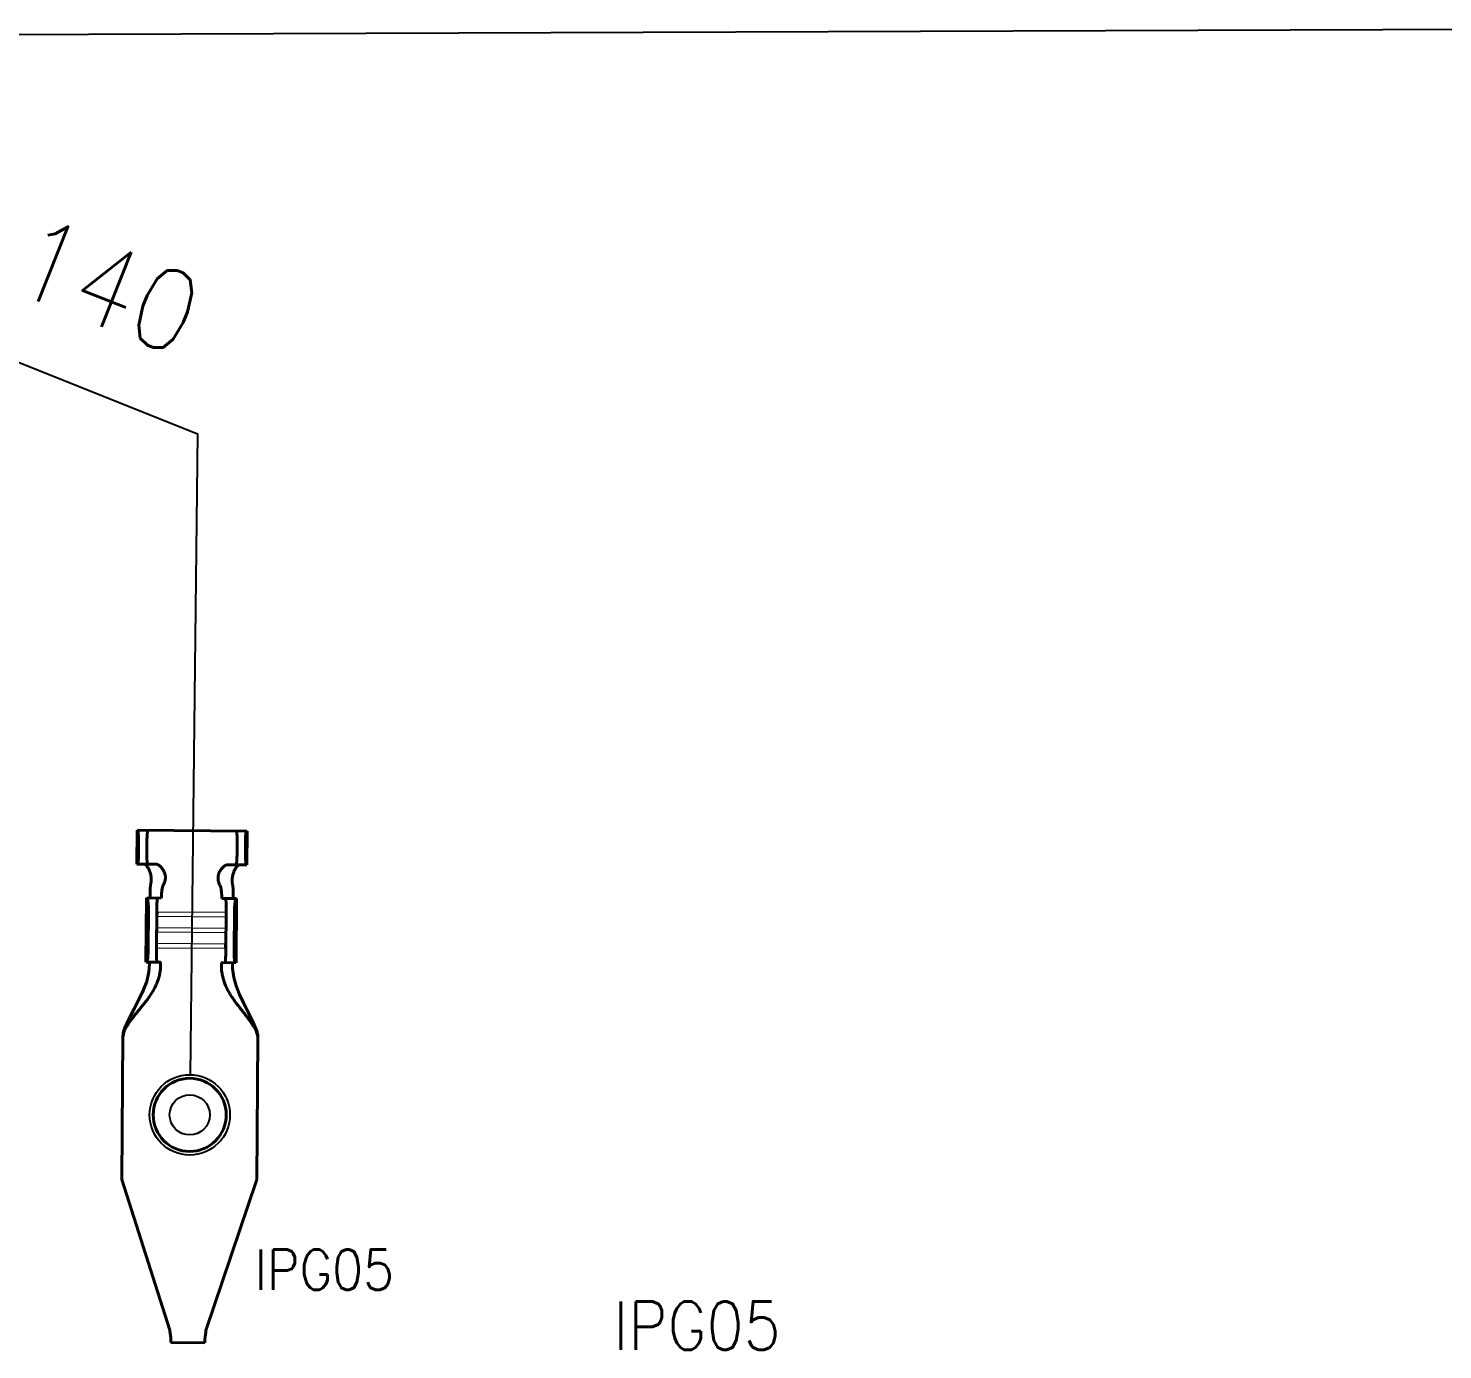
# Model space of a CAD drawing. Header units: inches. Extents: x 47316 to 59086, y 3141 to 11743.
# Drawn here: x 53534.3 to 53622.3, y 8541.6 to 8623.8 of the extents above; entities that cross this region are included whole.
import ezdxf

# ---------------------------------------------------------------- set-up
doc = ezdxf.new("R2010")
doc.units = ezdxf.units.IN
doc.header["$MEASUREMENT"] = 0
doc.layers.add('标注线', color=3, linetype='Continuous', lineweight=20)
doc.layers.add('轮廓线', color=7, linetype='Continuous', lineweight=40)
doc.styles.get("Standard").update_dxf_attribs({"font": ''})
doc.styles.get('Standard').set_extended_font_data('SimSun')
doc.linetypes.add('_VH_OTCON', pattern='A,0.0001,[7,VeSys.shx,S=0.1,R=0,X=0,Y=0],-0.4,[7,VeSys.shx,S=0.1,R=0,X=0,Y=0],-0.4,["X",Standard,S=1,R=0,X=-0.5,Y=-0.5],-0.0001,[7,VeSys.shx,S=0.1,R=0,X=0,Y=0],-0.4', length=1.2002)
doc.linetypes.add('_VH_UNTAPED', pattern='A,0.0001,[17,VeSys.shx,S=0.1,R=0,X=0,Y=0],-0.4', length=0.4001)

# ---------------------------------------------------------------- blocks, each defined once
blk = doc.blocks.new('YNDP')
at = {"layer": '标注线', "color": 0}
for p, q in [((-2.1, 7.315), (2.1, 7.315)), ((-2.1, 7.315), (-2.1, 7.035)), ((2.1, 7.315), (2.1, 7.035)), ((-2.1, 7.035), (2.1, 7.035)), ((-2.1, 6.335), (2.1, 6.335)), ((-2.1, 6.055), (-2.1, 6.335)), ((2.1, 6.055), (2.1, 6.335)), ((-2.1, 6.055), (2.1, 6.055)), ((-2.1, 5.355), (2.1, 5.355)), ((-2.1, 5.075), (-2.1, 5.355)), ((2.1, 5.075), (2.1, 5.355)), ((-2.1, 5.075), (2.1, 5.075))]:
    blk.add_line(p, q, dxfattribs=at)
at = {"layer": '轮廓线', "color": 0, "linetype": 'Continuous'}
for p, q in [((-1.05, 31.85), (1.05, 31.85)), ((-1.05, 31.85), (-1.05, 31.624)), ((1.05, 31.85), (1.05, 31.624)), ((-1.124, 31.08), (-4.19, 21.732)), ((1.124, 31.08), (4.19, 21.732)), ((-4.2, 21.666), (-4.2, 12.863)), ((4.2, 21.666), (4.2, 12.863)), ((2.615, 8.806), (2.587, 8.297)), ((-2.802, 4.2), (-2.802, 8.19)), ((-1.927, 8.19), (-2.789, 8.19)), ((-2.59, 8.225), (-2.59, 8.19)), ((1.927, 8.19), (2.789, 8.19)), ((2.802, 4.2), (2.802, 8.19)), ((-2.678, 4.76), (-2.678, 7.63)), ((-2.155, 7.63), (-2.155, 4.76)), ((2.155, 7.63), (2.155, 4.76)), ((2.678, 4.76), (2.678, 7.63)), ((-1.884, 4.2), (-2.789, 4.2)), ((1.884, 4.2), (2.789, 4.2)), ((-3.419, 2.1), (-3.419, 0)), ((-2.214, 2.1), (-3.419, 2.1)), ((2.214, 2.1), (3.419, 2.1)), ((3.419, 2.1), (3.419, 0)), ((-3.326, 1.54), (-3.326, 0.56)), ((-2.805, 0.56), (-2.805, 1.54)), ((2.805, 0.56), (2.805, 1.54)), ((3.326, 1.54), (3.326, 0.56)), ((3.419, 0), (-3.419, 0))]:
    blk.add_line(p, q, dxfattribs=at)
for points in [[(-4.098, 12.336), (-3.841, 11.757), (-3.567, 11.206), (-3.294, 10.675), (-3.041, 10.152), (-2.827, 9.63), (-2.669, 9.098), (-2.587, 8.548)], [(4.098, 12.336), (3.817, 11.707), (3.517, 11.11), (3.224, 10.534), (2.959, 9.966), (2.748, 9.394), (2.615, 8.806)], [(2.587, 8.297), (2.596, 8.233), (2.616, 8.19)]]:
    blk.add_lwpolyline(points, dxfattribs=at)
blk.add_circle((0, 17.675), 2.275, dxfattribs=at)
for centre, radius, start, end in [((-3.99, 21.666), 0.21, 161.84361, 180), ((3.99, 21.666), 0.21, 0, 18.15639), ((-2.733, 12.976), 1.467, 179.97691, 194.85597), ((-2.784, 12.863), 1.416, 179.99877, 190.68593), ((-2.82, 12.855), 1.38, 190.6602, 202.09871), ((-2.828, 12.951), 1.368, 194.86702, 203.46824), ((-2.878, 12.931), 1.315, 203.5201, 211.93369), ((2.881, 12.929), 1.311, 328.05242, 336.54202), ((2.839, 12.948), 1.358, 336.54495, 345.16704), ((2.82, 12.855), 1.38, 337.90116, 349.33987), ((2.733, 12.976), 1.467, 345.14409, 0.02309), ((2.784, 12.863), 1.416, 349.3141, 0.00122)]:
    blk.add_arc(centre, radius, start, end, dxfattribs=at)
for centre, ratio, start_param, end_param in [((-2.789, 7.63), 0.19732, -4.712389, -3.141593), ((2.789, 7.63), 0.19732, -3.141593, -1.570796), ((-2.789, 4.76), 0.19732, 0, 1.570796), ((2.789, 4.76), 0.19732, -1.570796, 0), ((-3.401, 1.54), 0.133102, -4.712389, -3.141593), ((3.401, 1.54), 0.133102, -3.141593, -1.570796), ((-3.401, 0.56), 0.133102, 0, 1.570796), ((3.401, 0.56), 0.133102, -1.570796, 0)]:
    blk.add_ellipse(centre, major_axis=(0, -0.56), ratio=ratio, start_param=start_param, end_param=end_param, dxfattribs=at)
for points, knots in [([(-1.124, 31.08), (-1.118, 31.13), (-1.106, 31.228), (-1.088, 31.371), (-1.07, 31.502), (-1.057, 31.586), (-1.05, 31.624)], [0, 0, 0, 0, 0.275349, 0.54044, 0.785059, 1, 1, 1, 1]), ([(1.124, 31.08), (1.118, 31.13), (1.106, 31.228), (1.088, 31.371), (1.07, 31.502), (1.057, 31.586), (1.05, 31.624)], [0, 0, 0, 0, 0.275349, 0.54044, 0.785059, 1, 1, 1, 1]), ([(-3.994, 12.235), (-3.957, 12.176), (-3.881, 12.059), (-3.759, 11.884), (-3.63, 11.708), (-3.494, 11.53), (-3.376, 11.38), (-3.279, 11.258), (-3.178, 11.133), (-3.076, 11.005), (-2.972, 10.875), (-2.893, 10.775), (-2.813, 10.672), (-2.706, 10.529), (-2.6, 10.382), (-2.497, 10.228), (-2.421, 10.108), (-2.348, 9.983), (-2.278, 9.855), (-2.211, 9.722), (-2.129, 9.539), (-2.057, 9.349), (-1.999, 9.154), (-1.962, 9.004), (-1.932, 8.853), (-1.917, 8.752), (-1.91, 8.701)], [0, 0, 0, 0, 0.050147, 0.101268, 0.15366, 0.207551, 0.263037, 0.291397, 0.320187, 0.379163, 0.409405, 0.44019, 0.471533, 0.503437, 0.568955, 0.6026, 0.636828, 0.671601, 0.70688, 0.742606, 0.778723, 0.851854, 0.888752, 0.925778, 0.962868, 1, 1, 1, 1]), ([(3.994, 12.235), (3.957, 12.176), (3.881, 12.059), (3.759, 11.884), (3.63, 11.708), (3.494, 11.53), (3.376, 11.38), (3.279, 11.258), (3.178, 11.133), (3.076, 11.005), (2.972, 10.875), (2.893, 10.775), (2.813, 10.672), (2.706, 10.529), (2.6, 10.382), (2.497, 10.228), (2.421, 10.108), (2.348, 9.983), (2.278, 9.855), (2.211, 9.722), (2.129, 9.539), (2.057, 9.349), (1.999, 9.154), (1.962, 9.004), (1.932, 8.853), (1.917, 8.752), (1.91, 8.701)], [0, 0, 0, 0, 0.050147, 0.101268, 0.15366, 0.207551, 0.263037, 0.291397, 0.320187, 0.379163, 0.409405, 0.44019, 0.471533, 0.503437, 0.568955, 0.6026, 0.636828, 0.671601, 0.70688, 0.742606, 0.778723, 0.851854, 0.888752, 0.925778, 0.962868, 1, 1, 1, 1]), ([(-2.59, 8.225), (-2.59, 8.233), (-2.59, 8.25), (-2.589, 8.278), (-2.587, 8.312), (-2.585, 8.351), (-2.584, 8.394), (-2.583, 8.46), (-2.584, 8.512), (-2.587, 8.548)], [0, 0, 0, 0, 0.070978, 0.159185, 0.264069, 0.384693, 0.519957, 0.668708, 1, 1, 1, 1]), ([(-2.58, 8.19), (-2.581, 8.19), (-2.582, 8.19), (-2.585, 8.192), (-2.586, 8.195), (-2.588, 8.199), (-2.589, 8.204), (-2.59, 8.21), (-2.59, 8.217), (-2.59, 8.222), (-2.59, 8.225)], [0, 0, 0, 0, 0.063583, 0.13143, 0.214486, 0.319093, 0.448523, 0.604543, 0.788198, 1, 1, 1, 1]), ([(-2.11, 8.19), (-2.111, 8.19), (-2.113, 8.189), (-2.115, 8.187), (-2.117, 8.184), (-2.119, 8.179), (-2.121, 8.173), (-2.123, 8.165), (-2.125, 8.157), (-2.128, 8.143), (-2.132, 8.122), (-2.135, 8.094), (-2.139, 8.062), (-2.143, 8.01), (-2.148, 7.937), (-2.152, 7.842), (-2.154, 7.738), (-2.155, 7.666), (-2.155, 7.63)], [0, 0, 0, 0, 0.004027, 0.009289, 0.016377, 0.025518, 0.036801, 0.050263, 0.065914, 0.083752, 0.125893, 0.176287, 0.234438, 0.299837, 0.450022, 0.621303, 0.807366, 1, 1, 1, 1]), ([(-1.893, 8.329), (-1.894, 8.318), (-1.896, 8.298), (-1.9, 8.27), (-1.904, 8.247), (-1.908, 8.229), (-1.911, 8.218), (-1.913, 8.21), (-1.915, 8.204), (-1.917, 8.199), (-1.92, 8.195), (-1.922, 8.192), (-1.924, 8.19), (-1.926, 8.19), (-1.927, 8.19)], [0, 0, 0, 0, 0.218442, 0.41158, 0.578176, 0.717068, 0.77583, 0.827442, 0.871971, 0.909537, 0.940372, 0.964928, 0.984146, 1, 1, 1, 1]), ([(-1.91, 8.701), (-1.906, 8.665), (-1.899, 8.596), (-1.895, 8.497), (-1.894, 8.421), (-1.893, 8.366), (-1.893, 8.341), (-1.893, 8.329)], [0, 0, 0, 0, 0.28921, 0.557756, 0.797041, 0.903477, 1, 1, 1, 1]), ([(1.893, 8.329), (1.893, 8.341), (1.893, 8.366), (1.894, 8.421), (1.895, 8.497), (1.899, 8.596), (1.906, 8.665), (1.91, 8.701)], [0, 0, 0, 0, 0.09654, 0.20301, 0.442326, 0.710821, 1, 1, 1, 1]), ([(1.927, 8.19), (1.926, 8.19), (1.924, 8.19), (1.922, 8.192), (1.92, 8.195), (1.917, 8.199), (1.915, 8.204), (1.913, 8.21), (1.911, 8.218), (1.908, 8.229), (1.904, 8.247), (1.9, 8.27), (1.896, 8.298), (1.894, 8.318), (1.893, 8.329)], [0, 0, 0, 0, 0.015854, 0.035072, 0.059628, 0.090464, 0.128031, 0.17256, 0.224172, 0.282933, 0.421824, 0.58842, 0.781558, 1, 1, 1, 1]), ([(2.155, 7.63), (2.155, 7.666), (2.154, 7.738), (2.152, 7.842), (2.148, 7.937), (2.143, 8.01), (2.139, 8.062), (2.135, 8.094), (2.132, 8.122), (2.128, 8.143), (2.125, 8.157), (2.123, 8.165), (2.121, 8.173), (2.119, 8.179), (2.117, 8.184), (2.115, 8.187), (2.113, 8.189), (2.111, 8.19), (2.11, 8.19)], [0, 0, 0, 0, 0.192634, 0.378697, 0.549978, 0.700163, 0.765562, 0.823713, 0.874107, 0.916248, 0.934086, 0.949737, 0.963199, 0.974482, 0.983623, 0.990711, 0.995973, 1, 1, 1, 1]), ([(-2.155, 4.76), (-2.155, 4.724), (-2.154, 4.652), (-2.152, 4.548), (-2.148, 4.453), (-2.143, 4.38), (-2.139, 4.328), (-2.135, 4.296), (-2.132, 4.268), (-2.128, 4.247), (-2.125, 4.233), (-2.123, 4.225), (-2.121, 4.217), (-2.119, 4.211), (-2.117, 4.206), (-2.115, 4.203), (-2.113, 4.201), (-2.111, 4.2), (-2.11, 4.2)], [0, 0, 0, 0, 0.192634, 0.378697, 0.549978, 0.700163, 0.765562, 0.823713, 0.874107, 0.916248, 0.934086, 0.949737, 0.963199, 0.974482, 0.983623, 0.990711, 0.995973, 1, 1, 1, 1]), ([(2.11, 4.2), (2.111, 4.2), (2.113, 4.201), (2.115, 4.203), (2.117, 4.206), (2.119, 4.211), (2.121, 4.217), (2.123, 4.225), (2.125, 4.233), (2.128, 4.247), (2.132, 4.268), (2.135, 4.296), (2.139, 4.328), (2.143, 4.38), (2.148, 4.453), (2.152, 4.548), (2.154, 4.652), (2.155, 4.724), (2.155, 4.76)], [0, 0, 0, 0, 0.004027, 0.009289, 0.016377, 0.025518, 0.036801, 0.050263, 0.065914, 0.083752, 0.125893, 0.176287, 0.234438, 0.299837, 0.450022, 0.621303, 0.807366, 1, 1, 1, 1]), ([(-2.556, 3.36), (-2.566, 3.426), (-2.576, 3.528), (-2.58, 3.664), (-2.58, 3.769), (-2.579, 3.875), (-2.577, 3.982), (-2.577, 4.09), (-2.58, 4.163), (-2.582, 4.2)], [0, 0, 0, 0, 0.240029, 0.362533, 0.486637, 0.612415, 0.739889, 0.869056, 1, 1, 1, 1]), ([(-1.884, 4.2), (-1.879, 4.126), (-1.874, 4.016), (-1.864, 3.87), (-1.851, 3.729), (-1.829, 3.59), (-1.793, 3.456), (-1.769, 3.391), (-1.755, 3.36)], [0, 0, 0, 0, 0.260021, 0.387215, 0.512609, 0.758429, 0.879572, 1, 1, 1, 1]), ([(1.755, 3.36), (1.769, 3.391), (1.793, 3.456), (1.829, 3.59), (1.851, 3.729), (1.864, 3.87), (1.874, 4.016), (1.879, 4.126), (1.884, 4.2)], [0, 0, 0, 0, 0.120428, 0.241571, 0.48739, 0.612785, 0.739979, 1, 1, 1, 1]), ([(2.582, 4.2), (2.58, 4.163), (2.577, 4.09), (2.577, 3.982), (2.579, 3.875), (2.58, 3.769), (2.58, 3.664), (2.576, 3.528), (2.566, 3.426), (2.556, 3.36)], [0, 0, 0, 0, 0.130944, 0.260111, 0.387585, 0.513363, 0.637467, 0.759971, 1, 1, 1, 1]), ([(-2.888, 2.131), (-2.874, 2.141), (-2.846, 2.165), (-2.805, 2.21), (-2.763, 2.263), (-2.722, 2.327), (-2.681, 2.398), (-2.643, 2.477), (-2.607, 2.563), (-2.564, 2.686), (-2.526, 2.847), (-2.511, 3.009), (-2.514, 3.133), (-2.523, 3.217), (-2.536, 3.292), (-2.549, 3.339), (-2.556, 3.36)], [0, 0, 0, 0, 0.038866, 0.08397, 0.135113, 0.191855, 0.253649, 0.319879, 0.389842, 0.462725, 0.612921, 0.759984, 0.828629, 0.892177, 0.949572, 1, 1, 1, 1]), ([(-1.755, 3.36), (-1.74, 3.336), (-1.713, 3.283), (-1.678, 3.195), (-1.651, 3.095), (-1.639, 3.004), (-1.636, 2.927), (-1.638, 2.868), (-1.645, 2.809), (-1.66, 2.731), (-1.688, 2.638), (-1.734, 2.534), (-1.789, 2.439), (-1.849, 2.356), (-1.912, 2.282), (-1.975, 2.22), (-2.029, 2.177), (-2.071, 2.149), (-2.101, 2.132), (-2.131, 2.118), (-2.167, 2.105), (-2.196, 2.1), (-2.214, 2.1)], [0, 0, 0, 0, 0.055022, 0.116995, 0.185083, 0.258201, 0.296181, 0.334778, 0.373698, 0.412652, 0.489659, 0.564292, 0.635623, 0.703071, 0.76613, 0.824277, 0.876958, 0.901113, 0.923761, 0.944907, 0.964596, 1, 1, 1, 1]), ([(2.214, 2.1), (2.196, 2.1), (2.167, 2.105), (2.131, 2.118), (2.101, 2.132), (2.071, 2.149), (2.029, 2.177), (1.975, 2.22), (1.912, 2.282), (1.849, 2.356), (1.789, 2.439), (1.734, 2.534), (1.688, 2.638), (1.654, 2.75), (1.636, 2.868), (1.636, 2.984), (1.651, 3.095), (1.678, 3.195), (1.713, 3.283), (1.74, 3.336), (1.755, 3.36)], [0, 0, 0, 0, 0.035416, 0.055113, 0.076262, 0.09891, 0.123064, 0.175742, 0.233887, 0.296955, 0.364416, 0.435763, 0.510406, 0.587414, 0.665244, 0.741782, 0.814902, 0.882994, 0.944969, 1, 1, 1, 1]), ([(2.556, 3.36), (2.549, 3.341), (2.538, 3.299), (2.525, 3.233), (2.516, 3.159), (2.511, 3.049), (2.519, 2.903), (2.552, 2.728), (2.597, 2.587), (2.641, 2.481), (2.676, 2.409), (2.712, 2.343), (2.75, 2.284), (2.787, 2.232), (2.814, 2.2), (2.827, 2.186)], [0, 0, 0, 0, 0.048288, 0.102718, 0.16266, 0.227338, 0.366788, 0.511961, 0.653827, 0.721303, 0.78555, 0.846014, 0.902199, 0.953655, 1, 1, 1, 1]), ([(-2.97, 2.1), (-2.963, 2.1), (-2.95, 2.102), (-2.93, 2.108), (-2.909, 2.118), (-2.895, 2.126), (-2.888, 2.131)], [0, 0, 0, 0, 0.217658, 0.453857, 0.713604, 1, 1, 1, 1]), ([(-2.74, 2.1), (-2.741, 2.1), (-2.744, 2.099), (-2.747, 2.097), (-2.75, 2.094), (-2.753, 2.089), (-2.756, 2.083), (-2.759, 2.076), (-2.762, 2.067), (-2.766, 2.053), (-2.771, 2.032), (-2.776, 2.004), (-2.781, 1.972), (-2.786, 1.935), (-2.79, 1.894), (-2.795, 1.834), (-2.8, 1.752), (-2.804, 1.648), (-2.805, 1.576), (-2.805, 1.54)], [0, 0, 0, 0, 0.005642, 0.012205, 0.020275, 0.030156, 0.042002, 0.05589, 0.071859, 0.089925, 0.132301, 0.1827, 0.240671, 0.305736, 0.377363, 0.454882, 0.624746, 0.809143, 1, 1, 1, 1]), ([(2.805, 1.54), (2.805, 1.576), (2.804, 1.648), (2.8, 1.752), (2.795, 1.834), (2.79, 1.894), (2.786, 1.935), (2.781, 1.972), (2.776, 2.004), (2.771, 2.032), (2.766, 2.053), (2.762, 2.067), (2.759, 2.076), (2.756, 2.083), (2.753, 2.089), (2.75, 2.094), (2.747, 2.097), (2.744, 2.099), (2.741, 2.1), (2.74, 2.1)], [0, 0, 0, 0, 0.190857, 0.375254, 0.545118, 0.622637, 0.694264, 0.759329, 0.8173, 0.867699, 0.910075, 0.928141, 0.94411, 0.957998, 0.969844, 0.979725, 0.987795, 0.994358, 1, 1, 1, 1]), ([(2.827, 2.186), (2.839, 2.173), (2.862, 2.15), (2.889, 2.13), (2.902, 2.122)], [0, 0, 0, 0, 0.537008, 1, 1, 1, 1]), ([(2.902, 2.122), (2.907, 2.119), (2.921, 2.111), (2.944, 2.103), (2.962, 2.1), (2.97, 2.1)], [0, 0, 0, 0, 0.280397, 0.659814, 1, 1, 1, 1]), ([(-2.805, 0.56), (-2.805, 0.524), (-2.804, 0.452), (-2.8, 0.348), (-2.795, 0.266), (-2.79, 0.206), (-2.786, 0.165), (-2.781, 0.128), (-2.776, 0.096), (-2.771, 0.068), (-2.766, 0.047), (-2.762, 0.033), (-2.759, 0.024), (-2.756, 0.017), (-2.753, 0.011), (-2.75, 0.006), (-2.747, 0.003), (-2.744, 0.001), (-2.741, 0), (-2.74, 0)], [0, 0, 0, 0, 0.190857, 0.375254, 0.545118, 0.622637, 0.694264, 0.759329, 0.8173, 0.867699, 0.910075, 0.928141, 0.94411, 0.957998, 0.969844, 0.979725, 0.987795, 0.994358, 1, 1, 1, 1]), ([(2.74, 0), (2.741, 0), (2.744, 0.001), (2.747, 0.003), (2.75, 0.006), (2.753, 0.011), (2.756, 0.017), (2.759, 0.024), (2.762, 0.033), (2.766, 0.047), (2.771, 0.068), (2.776, 0.096), (2.781, 0.128), (2.786, 0.165), (2.79, 0.206), (2.795, 0.266), (2.8, 0.348), (2.804, 0.452), (2.805, 0.524), (2.805, 0.56)], [0, 0, 0, 0, 0.005642, 0.012205, 0.020275, 0.030156, 0.042002, 0.05589, 0.071859, 0.089925, 0.132301, 0.1827, 0.240671, 0.305736, 0.377363, 0.454882, 0.624746, 0.809143, 1, 1, 1, 1])]:
    blk.add_open_spline(points, degree=3, knots=knots, dxfattribs=at)

msp = doc.modelspace()

# ---------------------------------------------------------------- linework, layer by layer
at = {"color": 0, "linetype": '_VH_OTCON', "lineweight": -2, "ltscale": 5}
msp.add_line((53485.703, 8623.212), (53638.494, 8623.777), dxfattribs=at)
at = {"color": 0, "linetype": '_VH_UNTAPED', "lineweight": -2, "ltscale": 5}
msp.add_lwpolyline([(53485.524, 8622.274), (53544.824, 8598.552), (53544.376, 8558.687)], dxfattribs=at)
at = {"color": 0, "linetype": 'Continuous', "lineweight": -2}
for radius in [2.5, 1.25]:
    msp.add_circle((53544.347, 8556.187), radius, dxfattribs=at)

# ---------------------------------------------------------------- block references
at = {"color": 0, "lineweight": -2, "rotation": 179.5159851979653}
msp.add_blockref('YNDP', (53544.497, 8573.861), dxfattribs=at)

# ---------------------------------------------------------------- texts
at = {"color": 7, "linetype": '_VH_UNTAPED', "lineweight": 18, "ltscale": 5, "insert": (53534.799, 8612.219), "char_height": 5, "width": 12.85714, "attachment_point": 1, "rotation": 338.19723}
msp.add_mtext('\\Fromans.shx;\\W0.9000000000;\\T1.0000000000;\\o\\l140', dxfattribs=at)
at = {"color": 21, "linetype": 'Continuous', "lineweight": 15, "insert": (53548.381, 8547.805), "char_height": 2.5, "width": 9.64286, "attachment_point": 1}
msp.add_mtext('\\Fromans.shx;\\W0.9000000000;\\T1.0000000000;\\o\\lIPG05', dxfattribs=at)
at = {"color": 6, "linetype": 'Continuous', "lineweight": 20, "insert": (53570.713, 8544.579), "char_height": 3, "width": 11.57143, "attachment_point": 1}
msp.add_mtext('\\Fromans.shx;\\W0.9000000000;\\T1.0000000000;\\o\\lIPG05', dxfattribs=at)

doc.saveas('drawing.dxf')
